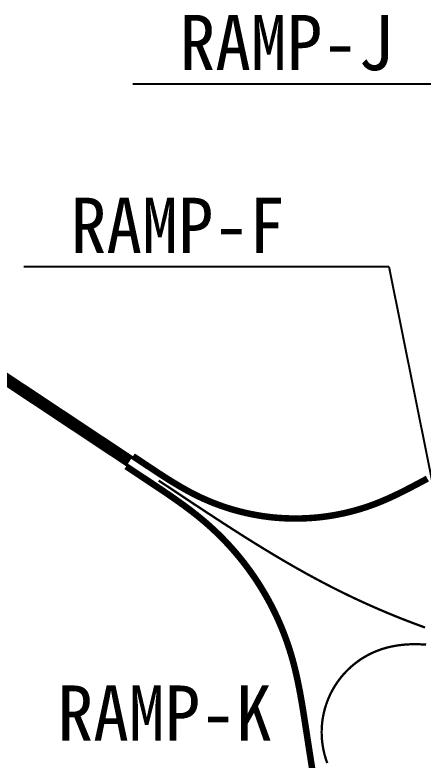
# Model space of a CAD drawing. Extents: x 222982 to 225286, y 223892 to 225222.
# Drawn here: x 223126.6 to 223179.8, y 225028.2 to 225125.2 of the extents above; entities that cross this region are included whole.
import ezdxf

# ---------------------------------------------------------------- set-up
doc = ezdxf.new("R2010")
doc.units = 0
doc.header["$MEASUREMENT"] = 0
doc.linetypes.add('HIDDEN', pattern=[0.375, 0.25, -0.125])
for name, color, linetype in [('CA-ALGN-RampA', 2, 'CONTINUOUS'), ('CA-ALGN-RampG', 2, 'CONTINUOUS'), ('CA-ALGN-RampJ', 2, 'CONTINUOUS'), ('CA-ALGN-RampK', 2, 'CONTINUOUS'), ('CA-ALGN-국도7호선', 2, 'CONTINUOUS'), ('CA-LEAL', 1, 'CONTINUOUS'), ('CA-TEXT', 3, 'CONTINUOUS')]:
    doc.layers.add(name, color=color, linetype=linetype)
doc.styles.add('돋움체', font='DotumChe.ttf')

msp = doc.modelspace()

# ---------------------------------------------------------------- linework, layer by layer
at = {"layer": 'CA-ALGN-RampA', "const_width": 0.3}
msp.add_lwpolyline([(223145.349, 225064.556), (223147.477, 225063.143), (223147.857, 225062.892), (223148.236, 225062.64), (223148.615, 225062.388), (223148.995, 225062.137), (223149.374, 225061.885), (223149.754, 225061.634), (223150.134, 225061.383), (223150.513, 225061.132), (223150.894, 225060.882), (223151.274, 225060.631), (223151.654, 225060.381), (223152.035, 225060.132), (223152.416, 225059.882), (223152.797, 225059.633), (223153.179, 225059.385), (223153.56, 225059.137), (223153.942, 225058.89), (223154.325, 225058.643), (223154.708, 225058.396), (223155.091, 225058.151), (223155.475, 225057.906), (223155.859, 225057.661), (223156.243, 225057.417), (223156.628, 225057.174), (223157.014, 225056.932), (223157.4, 225056.691), (223157.786, 225056.45), (223158.173, 225056.21), (223158.561, 225055.971), (223158.949, 225055.734), (223159.337, 225055.497), (223159.727, 225055.261), (223160.117, 225055.026), (223160.507, 225054.792), (223160.898, 225054.559), (223161.29, 225054.327), (223161.683, 225054.097), (223162.076, 225053.868), (223162.47, 225053.64), (223162.865, 225053.413), (223163.26, 225053.187), (223163.657, 225052.963), (223164.054, 225052.741), (223164.452, 225052.519), (223164.85, 225052.299), (223165.25, 225052.081), (223165.65, 225051.864), (223166.051, 225051.649), (223166.453, 225051.435), (223166.856, 225051.223), (223167.259, 225051.012), (223167.664, 225050.804), (223167.911, 225050.678), (223168.317, 225050.472), (223168.724, 225050.268), (223169.131, 225050.065), (223169.54, 225049.865), (223169.95, 225049.666), (223170.36, 225049.469), (223170.771, 225049.273), (223171.183, 225049.08), (223171.596, 225048.888), (223172.01, 225048.698), (223172.425, 225048.51), (223172.84, 225048.324), (223173.256, 225048.14), (223173.673, 225047.957), (223174.091, 225047.776), (223174.51, 225047.597), (223174.929, 225047.42), (223175.349, 225047.245), (223175.77, 225047.071), (223176.191, 225046.899), (223176.614, 225046.729), (223177.037, 225046.561), (223177.461, 225046.395), (223177.885, 225046.231), (223178.311, 225046.068), (223178.737, 225045.908), (223179.163, 225045.749), (223179.59, 225045.592), (223180.018, 225045.437)], dxfattribs=at)
at = {"layer": 'CA-ALGN-RampG', "const_width": 0.3}
msp.add_lwpolyline([(223167.293, 225027.795), (223167.141, 225028.224), (223167.007, 225028.659), (223166.889, 225029.099), (223166.79, 225029.543), (223166.709, 225029.991), (223166.645, 225030.441), (223166.599, 225030.894), (223166.572, 225031.349), (223166.563, 225031.804), (223166.572, 225032.259), (223166.599, 225032.713), (223166.645, 225033.166), (223166.708, 225033.617), (223166.79, 225034.065), (223166.889, 225034.509), (223167.006, 225034.949), (223167.14, 225035.384), (223167.292, 225035.813), (223167.461, 225036.236), (223167.647, 225036.652), (223167.849, 225037.06), (223168.067, 225037.459), (223168.301, 225037.849), (223168.55, 225038.23), (223168.815, 225038.601), (223169.094, 225038.96), (223169.387, 225039.309), (223169.694, 225039.645), (223170.014, 225039.968), (223170.347, 225040.279), (223170.692, 225040.576), (223171.048, 225040.859), (223171.416, 225041.128), (223171.794, 225041.381), (223172.182, 225041.619), (223172.579, 225041.842), (223172.985, 225042.049), (223173.398, 225042.239), (223173.819, 225042.412), (223174.247, 225042.569), (223174.323, 225042.594), (223174.757, 225042.731), (223175.196, 225042.85), (223175.64, 225042.953), (223176.087, 225043.04), (223176.536, 225043.112), (223176.988, 225043.169), (223177.441, 225043.212), (223177.895, 225043.241), (223178.35, 225043.257), (223178.805, 225043.261), (223179.261, 225043.253), (223179.715, 225043.234), (223180.17, 225043.204)], dxfattribs=at)
at = {"layer": 'CA-ALGN-RampJ', "const_width": 0.847}
msp.add_lwpolyline([(223180.328, 225064.817), (223179.928, 225064.601), (223179.527, 225064.386), (223179.125, 225064.171), (223178.723, 225063.957), (223178.32, 225063.745), (223177.917, 225063.535), (223177.512, 225063.327), (223177.105, 225063.122), (223176.697, 225062.92), (223176.288, 225062.721), (223175.876, 225062.526), (223175.463, 225062.336), (223175.047, 225062.15), (223174.629, 225061.97), (223174.209, 225061.794), (223173.786, 225061.625), (223173.573, 225061.543), (223173.146, 225061.383), (223172.717, 225061.231), (223172.286, 225061.085), (223171.853, 225060.945), (223171.417, 225060.813), (223170.979, 225060.688), (223170.54, 225060.569), (223170.099, 225060.457), (223169.656, 225060.352), (223169.211, 225060.254), (223168.765, 225060.163), (223168.318, 225060.079), (223167.869, 225060.002), (223167.419, 225059.932), (223166.968, 225059.869), (223166.516, 225059.813), (223166.064, 225059.764), (223165.611, 225059.722), (223165.157, 225059.688), (223164.702, 225059.66), (223164.247, 225059.639), (223163.792, 225059.626), (223163.337, 225059.62), (223162.882, 225059.621), (223162.427, 225059.629), (223161.972, 225059.644), (223161.517, 225059.666), (223161.063, 225059.695), (223160.609, 225059.731), (223160.156, 225059.775), (223159.703, 225059.825), (223159.252, 225059.883), (223158.801, 225059.947), (223158.352, 225060.019), (223157.903, 225060.098), (223157.456, 225060.183), (223157.01, 225060.276), (223156.566, 225060.376), (223156.124, 225060.482), (223155.683, 225060.596), (223155.244, 225060.716), (223154.807, 225060.843), (223154.372, 225060.977), (223153.939, 225061.118), (223153.508, 225061.265), (223153.08, 225061.419), (223152.654, 225061.58), (223152.23, 225061.748), (223151.81, 225061.922), (223151.392, 225062.103), (223150.977, 225062.29), (223150.565, 225062.483), (223150.307, 225062.609), (223149.9, 225062.813), (223149.496, 225063.023), (223149.095, 225063.238), (223148.697, 225063.459), (223148.301, 225063.684), (223147.908, 225063.913), (223147.517, 225064.147), (223147.128, 225064.384), (223146.742, 225064.624), (223146.357, 225064.867), (223145.973, 225065.112), (223145.591, 225065.359), (223145.209, 225065.608), (223144.829, 225065.858), (223144.449, 225066.109), (223144.07, 225066.361), (223143.879, 225066.487), (223141.996, 225067.737)], dxfattribs=at)
at = {"layer": 'CA-ALGN-RampK', "const_width": 0.847}
msp.add_lwpolyline([(223141.115, 225066.409), (223144.087, 225064.437), (223144.466, 225064.185), (223144.845, 225063.933), (223145.224, 225063.681), (223145.602, 225063.428), (223145.98, 225063.174), (223146.357, 225062.918), (223146.733, 225062.662), (223147.108, 225062.403), (223147.481, 225062.143), (223147.853, 225061.881), (223148.224, 225061.616), (223148.592, 225061.349), (223148.959, 225061.079), (223149.323, 225060.806), (223149.685, 225060.53), (223150.044, 225060.25), (223150.401, 225059.967), (223150.755, 225059.68), (223151.105, 225059.39), (223151.452, 225059.095), (223151.795, 225058.796), (223152.134, 225058.492), (223152.47, 225058.184), (223152.801, 225057.873), (223153.129, 225057.557), (223153.453, 225057.237), (223153.772, 225056.912), (223154.088, 225056.584), (223154.4, 225056.252), (223154.707, 225055.917), (223155.01, 225055.577), (223155.309, 225055.234), (223155.603, 225054.886), (223155.894, 225054.536), (223156.179, 225054.181), (223156.461, 225053.823), (223156.738, 225053.462), (223157.01, 225053.097), (223157.278, 225052.729), (223157.541, 225052.357), (223157.799, 225051.983), (223158.053, 225051.605), (223158.302, 225051.224), (223158.546, 225050.839), (223158.785, 225050.452), (223159.02, 225050.062), (223159.249, 225049.669), (223159.474, 225049.273), (223159.694, 225048.874), (223159.908, 225048.473), (223160.118, 225048.069), (223160.323, 225047.662), (223160.522, 225047.253), (223160.717, 225046.841), (223160.906, 225046.427), (223161.09, 225046.011), (223161.269, 225045.592), (223161.442, 225045.171), (223161.61, 225044.748), (223161.773, 225044.323), (223161.931, 225043.896), (223162.083, 225043.467), (223162.23, 225043.036), (223162.372, 225042.603), (223162.508, 225042.169), (223162.639, 225041.733), (223162.701, 225041.519), (223162.823, 225041.081), (223162.941, 225040.641), (223163.053, 225040.2), (223163.161, 225039.758), (223163.264, 225039.314), (223163.363, 225038.87), (223163.458, 225038.425), (223163.55, 225037.979), (223163.638, 225037.532), (223163.723, 225037.085), (223163.806, 225036.637), (223163.886, 225036.189), (223163.963, 225035.741), (223164.039, 225035.292), (223164.113, 225034.842), (223164.186, 225034.393), (223164.257, 225033.943), (223164.328, 225033.494), (223164.398, 225033.044), (223164.468, 225032.594), (223166.664, 225018.424)], dxfattribs=at)
at = {"layer": 'CA-ALGN-국도7호선', "linetype": 'HIDDEN', "const_width": 1.593, "flags": 128}
msp.add_lwpolyline([(223141.556, 225067.073), (223107.447, 225089.709, 0.049731), (223073.509, 225107.66, 0.049731)], format="xyb", dxfattribs=at)
at = {"layer": 'CA-LEAL'}
for p, q in [((223141.978, 225116.202), (223189.478, 225116.202)), ((223127.796, 225092.41), (223175.295, 225092.41)), ((223175.295, 225092.41), (223182.08, 225058.734))]:
    msp.add_line(p, q, dxfattribs=at)

# ---------------------------------------------------------------- texts
at = {"layer": 'CA-TEXT', "style": '돋움체'}
for s, p in [('RAMP-J', (223148.063, 225117.98, -397.311)), ('RAMP-F', (223133.881, 225094.187, -397.311)), ('RAMP-K', (223132.171, 225030.698, -397.311))]:
    msp.add_text(s, height=7.193, dxfattribs=at).set_placement(p)

doc.saveas('drawing.dxf')
